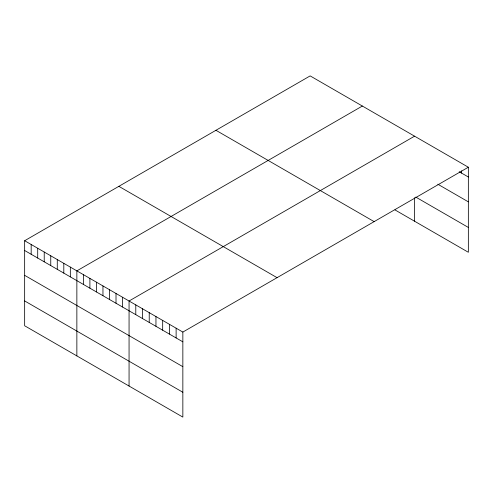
<?xml version="1.0" encoding="UTF-8"?>
<svg xmlns="http://www.w3.org/2000/svg" width="493" height="493" viewBox="0 0 493 493"><rect width="100%" height="100%" fill="white"/><g stroke="black" fill="none" stroke-linecap="round" stroke-linejoin="round"><path stroke-width="0.74" d="M24.65 240.726L182.848 332.066L182.848 417.103L24.65 325.768L24.65 240.726L310.152 75.897L468.35 167.232L468.35 252.274L394.985 209.913M362.355 106.038L76.859 270.867L76.859 355.909M414.564 136.179L129.061 301.007L129.061 386.05M182.848 332.066L468.35 167.232M459.18 171.712L468.35 177.005M437.79 184.197L468.35 201.847M415.784 197.083L468.35 227.433M215.934 130.288L374.138 221.628M118.862 186.336L277.066 277.67M24.65 250.506L182.848 341.84M24.65 275.34L182.848 366.675M24.65 300.933L182.848 392.268M461.627 170.868L461.627 173.123M414.564 197.761L414.564 221.215M176.124 328.184L176.124 337.958M169.401 324.302L169.401 334.075M162.678 320.419L162.678 330.193M155.954 316.537L155.954 326.311M149.231 312.654L149.231 322.428M142.508 308.772L142.508 318.546M135.785 304.89L135.785 314.663M122.535 297.242L122.535 307.016M116.009 293.477L116.009 303.25M109.483 289.705L109.483 299.479M102.957 285.94L102.957 295.714M96.431 282.175L96.431 291.948M89.905 278.403L89.905 288.177M83.379 274.638L83.379 284.412M70.333 267.101L70.333 276.875M63.807 263.336L63.807 273.11M57.28 259.564L57.28 269.338M50.754 255.799L50.754 265.573M44.228 252.034L44.228 261.808M37.702 248.262L37.702 258.036M31.176 244.497L31.176 254.271"/></g></svg>
